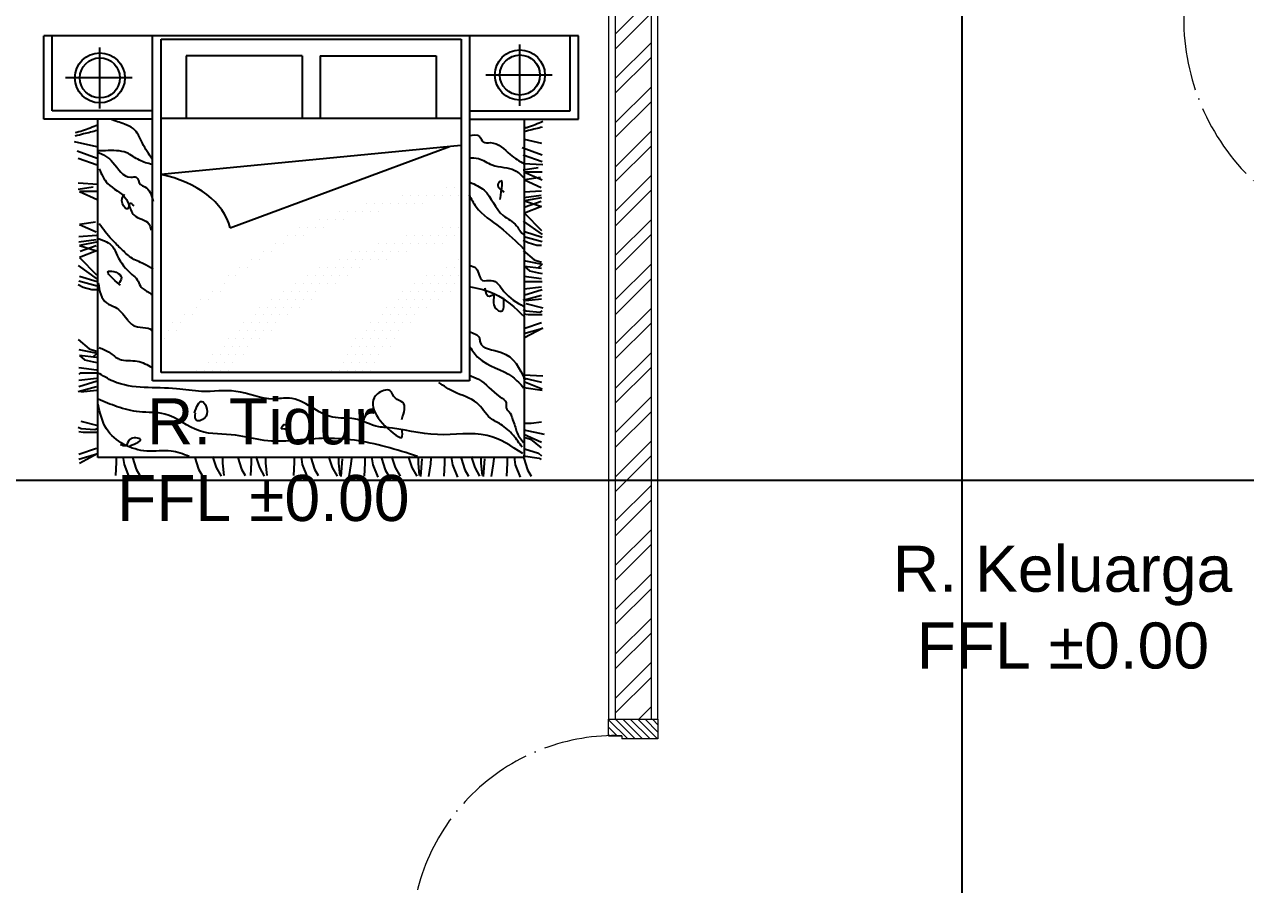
# Model space of a CAD drawing. Header units: millimetres. Extents: x 4107 to 6477, y 1389 to 3457.
# Drawn here: x 5506 to 5877.5, y 3058.5 to 3320.1 of the extents above; entities that cross this region are included whole.
import ezdxf

# ---------------------------------------------------------------- set-up
doc = ezdxf.new("R2010")
doc.units = ezdxf.units.MM
doc.linetypes.add('ACAD_ISO04W100', pattern=[30, 24, -3, 0, -3])
for name, color, linetype in [('2D', 7, 'Continuous'), ('grid', 7, 'Continuous'), ('纹路', 4, 'Continuous')]:
    doc.layers.add(name, color=color, linetype=linetype)
for name, color, linetype, lineweight in [('arsir', 10, 'Continuous', 15), ('dinding', 170, 'Continuous', 15), ('kusen', 70, 'Continuous', 15)]:
    doc.layers.add(name, color=color, linetype=linetype, lineweight=lineweight)
doc.styles.get("Standard").update_dxf_attribs({"font": 'arial.ttf'})

msp = doc.modelspace()

# ---------------------------------------------------------------- hatches: boundary and pattern name
at = {"layer": 'arsir'}
h = msp.add_hatch(dxfattribs=at)
h.set_pattern_fill('ANSI32', color=256)
h.set_pattern_definition([(45, (4989.059, 1233.052), (-6.735192, 6.735192), []), (45, (4993.549, 1233.052), (-6.735192, 6.735192), [])])
h.paths.add_polyline_path([(5496.71, 3323.76), (5485.71, 3323.76), (5485.71, 3038.76), (5496.71, 3038.76)])
h.paths.add_polyline_path([(5533.51, 3336.63), (5498.71, 3336.76), (5498.71, 3325.76), (5533.51, 3325.63)])
h.paths.add_polyline_path([(5683.71, 3336.76), (5647.51, 3336.63), (5647.51, 3325.63), (5683.71, 3325.76)])
h.paths.add_polyline_path([(5696.71, 3323.76), (5685.71, 3323.76), (5685.71, 3108.76), (5691.21, 3108.76), (5696.71, 3108.81)])
h.paths.add_polyline_path([(5853.71, 3336.91), (5698.71, 3336.76), (5698.71, 3325.76), (5853.71, 3325.91)])
h.paths.add_polyline_path([(5946.71, 3323.91), (5935.71, 3323.91), (5935.71, 3258.91), (5946.71, 3258.91)])
h.paths.add_polyline_path([(6083.71, 3186.91), (5948.71, 3186.91), (5948.71, 3175.91), (6083.71, 3175.91)])
h.paths.add_polyline_path([(6096.71, 3323.91), (6085.71, 3323.91), (6085.71, 3188.91), (6096.71, 3188.91)])
h.paths.add_polyline_path([(6083.71, 3336.91), (5948.71, 3336.91), (5948.71, 3325.91), (6083.71, 3325.91)])
h.paths.add_polyline_path([(6097.23, 3173.91), (6086.23, 3173.91), (6086.23, 3038.91), (6097.23, 3038.91)])
h.paths.add_polyline_path([(6083.56, 3036.76), (5878.71, 3036.76), (5878.71, 3025.76), (6083.56, 3025.76)])
h.paths.add_polyline_path([(6096.71, 3023.76), (6085.71, 3023.76), (6085.71, 2985.57), (6096.71, 2985.57)])
h.paths.add_polyline_path([(5796.71, 3023.76), (5785.71, 3023.76), (5785.57, 2738.77), (5796.57, 2738.77)])
h.paths.add_polyline_path([(5683.71, 3036.76), (5498.71, 3036.61), (5498.71, 3025.61), (5683.71, 3025.76)])
h.paths.add_polyline_path([(5696.71, 2953.8), (5685.71, 2953.8), (5685.71, 2868.8), (5696.71, 2868.8)])
h.paths.add_polyline_path([(6096.71, 2871.57), (6085.71, 2871.57), (6085.71, 2738.76), (6096.71, 2738.76)])
h.paths.add_polyline_path([(6083.71, 2736.76), (5972.11, 2736.76), (5972.11, 2725.76), (6083.71, 2725.76)])
h.paths.add_polyline_path([(5912.11, 2736.76), (5876.29, 2736.76), (5876.29, 2725.76), (5912.11, 2725.76)])
h.paths.add_polyline_path([(5816.29, 2736.76), (5798.71, 2736.76), (5798.71, 2725.76), (5816.29, 2725.76)])
h.paths.add_polyline_path([(5796.71, 2723.76), (5785.71, 2723.76), (5785.71, 2688.76), (5796.71, 2688.76)])
h.paths.add_polyline_path([(5622.78, 2686.76), (5598.71, 2686.76), (5598.71, 2675.76), (5622.78, 2675.76)])
h.paths.add_polyline_path([(5703.71, 2686.76), (5682.78, 2686.76), (5682.78, 2675.76), (5703.71, 2675.76)])
h.paths.add_polyline_path([(5583.71, 2736.76), (5498.71, 2736.76), (5498.71, 2725.76), (5583.71, 2725.76)])
h.paths.add_polyline_path([(5496.71, 2793.65), (5485.71, 2793.65), (5485.71, 2738.76), (5496.71, 2738.76)])
h.paths.add_polyline_path([(5596.71, 2723.76), (5585.71, 2723.76), (5585.71, 2688.76), (5596.71, 2688.76)])
h.paths.add_polyline_path([(5683.71, 2866.8), (5498.71, 2866.65), (5498.71, 2855.65), (5683.71, 2855.8)])
h.paths.add_polyline_path([(5496.71, 2890.85), (5485.71, 2890.85), (5485.71, 2869.65), (5496.71, 2869.65)])
h.paths.add_polyline_path([(5496.71, 3023.76), (5485.71, 3023.76), (5485.71, 3004.85), (5496.71, 3004.85)])
h = msp.add_hatch(dxfattribs=at)
h.set_pattern_fill('ANSI31', color=256, scale=0.5, angle=90)
h.set_pattern_definition([(135, (7219.2575, 1885.135), (-1.122532, -1.122532), [])])
h.paths.add_polyline_path([(5683.71, 3108.76), (5683.71, 3103.76), (5687.71, 3103.76), (5687.71, 3102.76), (5698.71, 3102.76), (5698.71, 3108.76)])

# ---------------------------------------------------------------- linework, layer by layer
at = {"color": 5}
for p, q in [((5674.5, 3316.67), (5511.83, 3316.67)), ((5511.83, 3291.31), (5511.83, 3316.67)), ((5544.98, 3211.68), (5544.98, 3316.67)), ((5641.34, 3316.67), (5641.34, 3211.68)), ((5674.5, 3291.31), (5674.5, 3316.67)), ((5544.8, 3291.31), (5511.83, 3291.31)), ((5641.53, 3291.31), (5674.5, 3291.31)), ((5641.34, 3211.68), (5544.98, 3211.68))]:
    msp.add_line(p, q, dxfattribs=at)
at = {"color": 6}
for p, q in [((5547.58, 3214.22), (5547.58, 3315.65)), ((5547.58, 3315.65), (5638.81, 3315.65)), ((5638.81, 3315.65), (5638.81, 3214.22)), ((5555.18, 3310.58), (5555.18, 3291.65)), ((5590.44, 3310.58), (5555.18, 3310.58)), ((5590.44, 3310.58), (5590.44, 3291.47)), ((5595.94, 3310.58), (5595.94, 3291.47)), ((5595.94, 3310.58), (5631.21, 3310.58)), ((5631.21, 3310.58), (5631.21, 3291.65)), ((5547.6, 3291.65), (5638.82, 3291.65)), ((5638.78, 3283.28), (5547.53, 3274.5)), ((5568.55, 3258.31), (5635.31, 3282.98)), ((5638.81, 3214.22), (5547.58, 3214.22))]:
    msp.add_line(p, q, dxfattribs=at)
msp.add_ellipse((5538.25, 3254.96), major_axis=(30.72, 0), ratio=0.667085, start_param=0.16392, end_param=1.263761, dxfattribs=at)
at = {"layer": '2D', "color": 8}
for p, q in [((5514.37, 3293.85), (5514.37, 3316.67)), ((5671.96, 3293.85), (5671.96, 3316.67)), ((5544.8, 3293.85), (5514.37, 3293.85)), ((5544.8, 3293.85), (5544.8, 3293.85)), ((5641.53, 3293.85), (5671.96, 3293.85)), ((5641.53, 3293.85), (5641.53, 3293.85)), ((5528.31, 3188.35), (5528.31, 3291.31)), ((5658.01, 3291.31), (5658.01, 3188.35)), ((5521.07, 3284.57), (5527.95, 3283.01)), ((5658.01, 3285.24), (5663.33, 3284.03)), ((5522.04, 3281.67), (5528.13, 3279.46)), ((5657.43, 3282.7), (5663.52, 3280.48)), ((5522.36, 3279.42), (5528.13, 3277.4)), ((5657.75, 3280.44), (5663.52, 3278.43)), ((5657.75, 3277.87), (5663.71, 3277.49)), ((5657.75, 3275.94), (5662.25, 3276.58)), ((5658.1, 3275.25), (5663.52, 3272.82)), ((5663.52, 3275.25), (5658.1, 3275.25)), ((5662.96, 3273.57), (5658.1, 3272.82)), ((5522.36, 3271.98), (5528.32, 3271.6)), ((5522.36, 3270.05), (5526.87, 3270.69)), ((5634.34, 3270.41), (5634.34, 3270.41)), ((5636.76, 3270.41), (5636.76, 3270.41)), ((5663.33, 3269.46), (5657.92, 3269.09)), ((5658.1, 3272.82), (5663.15, 3270.58)), ((5522.71, 3269.36), (5528.13, 3266.93)), ((5528.13, 3269.36), (5522.71, 3269.36)), ((5621.06, 3268), (5621.06, 3268)), ((5623.47, 3268), (5623.47, 3268)), ((5625.89, 3268), (5625.89, 3268)), ((5628.3, 3268), (5628.3, 3268)), ((5630.72, 3268), (5630.72, 3268)), ((5633.13, 3268), (5633.13, 3268)), ((5635.55, 3268), (5635.55, 3268)), ((5637.96, 3268), (5637.96, 3268)), ((5663.15, 3268.15), (5657.92, 3267.4)), ((5663.33, 3267.4), (5658.1, 3266.47)), ((5658.1, 3266.47), (5663.33, 3264.79)), ((5663.15, 3266.28), (5658.29, 3264.6)), ((5601.73, 3263.17), (5601.73, 3263.17)), ((5604.15, 3263.17), (5604.15, 3263.17)), ((5606.56, 3263.17), (5606.56, 3263.17)), ((5608.98, 3263.17), (5608.98, 3263.17)), ((5610.19, 3265.58), (5610.19, 3265.58)), ((5611.4, 3263.17), (5611.4, 3263.17)), ((5612.6, 3265.58), (5612.6, 3265.58)), ((5613.81, 3263.17), (5613.81, 3263.17)), ((5615.02, 3265.58), (5615.02, 3265.58)), ((5617.43, 3265.58), (5617.43, 3265.58)), ((5619.85, 3265.58), (5619.85, 3265.58)), ((5622.26, 3265.58), (5622.26, 3265.58)), ((5624.68, 3265.58), (5624.68, 3265.58)), ((5627.1, 3265.58), (5627.1, 3265.58)), ((5663.33, 3264.79), (5658.1, 3262.73)), ((5658.1, 3262.73), (5663.33, 3257.5)), ((5527.57, 3260.03), (5522.71, 3259.29)), ((5522.71, 3259.29), (5527.76, 3257.04)), ((5589.66, 3258.34), (5589.66, 3258.34)), ((5592.07, 3258.34), (5592.07, 3258.34)), ((5594.49, 3258.34), (5594.49, 3258.34)), ((5595.7, 3260.75), (5595.7, 3260.75)), ((5596.9, 3258.34), (5596.9, 3258.34)), ((5598.11, 3260.75), (5598.11, 3260.75)), ((5600.53, 3260.75), (5600.53, 3260.75)), ((5602.94, 3260.75), (5602.94, 3260.75)), ((5633.13, 3258.34), (5633.13, 3258.34)), ((5635.55, 3258.34), (5635.55, 3258.34)), ((5637.96, 3258.34), (5637.96, 3258.34)), ((5657.73, 3260.3), (5663.52, 3256.19)), ((5527.95, 3255.92), (5522.53, 3255.55)), ((5527.76, 3254.62), (5522.53, 3253.87)), ((5586.03, 3255.92), (5586.03, 3255.92)), ((5588.45, 3255.92), (5588.45, 3255.92)), ((5590.86, 3255.92), (5590.86, 3255.92)), ((5622.26, 3255.92), (5622.26, 3255.92)), ((5624.68, 3255.92), (5624.68, 3255.92)), ((5627.1, 3255.92), (5627.1, 3255.92)), ((5629.51, 3255.92), (5629.51, 3255.92)), ((5631.93, 3255.92), (5631.93, 3255.92)), ((5634.34, 3255.92), (5634.34, 3255.92)), ((5636.76, 3255.92), (5636.76, 3255.92)), ((5657.92, 3255.63), (5663.52, 3254.14)), ((5658.1, 3257.13), (5663.52, 3255.45)), ((5527.95, 3253.87), (5522.71, 3252.93)), ((5522.71, 3252.93), (5527.95, 3251.25)), ((5527.95, 3251.25), (5522.71, 3249.2)), ((5527.76, 3252.75), (5522.9, 3251.07)), ((5578.79, 3251.09), (5578.79, 3251.09)), ((5581.2, 3251.09), (5581.2, 3251.09)), ((5582.41, 3253.51), (5582.41, 3253.51)), ((5584.83, 3253.51), (5584.83, 3253.51)), ((5605.36, 3251.09), (5605.36, 3251.09)), ((5607.77, 3251.09), (5607.77, 3251.09)), ((5610.19, 3251.09), (5610.19, 3251.09)), ((5612.6, 3251.09), (5612.6, 3251.09)), ((5613.81, 3253.51), (5613.81, 3253.51)), ((5615.02, 3251.09), (5615.02, 3251.09)), ((5616.23, 3253.51), (5616.23, 3253.51)), ((5617.43, 3251.09), (5617.43, 3251.09)), ((5618.64, 3253.51), (5618.64, 3253.51)), ((5619.85, 3251.09), (5619.85, 3251.09)), ((5621.06, 3253.51), (5621.06, 3253.51)), ((5622.26, 3251.09), (5622.26, 3251.09)), ((5623.47, 3253.51), (5623.47, 3253.51)), ((5625.89, 3253.51), (5625.89, 3253.51)), ((5628.3, 3253.51), (5628.3, 3253.51)), ((5630.72, 3253.51), (5630.72, 3253.51)), ((5633.13, 3253.51), (5633.13, 3253.51)), ((5657.73, 3254.51), (5659.22, 3253.76)), ((5657.73, 3251.34), (5661.09, 3248.53)), ((5659.22, 3253.76), (5661.84, 3253.02)), ((5661.84, 3253.02), (5663.33, 3253.02)), ((5522.71, 3249.2), (5527.95, 3243.97)), ((5575.16, 3248.68), (5575.16, 3248.68)), ((5577.58, 3248.68), (5577.58, 3248.68)), ((5601.73, 3248.68), (5601.73, 3248.68)), ((5604.15, 3248.68), (5604.15, 3248.68)), ((5606.56, 3248.68), (5606.56, 3248.68)), ((5608.98, 3248.68), (5608.98, 3248.68)), ((5611.4, 3248.68), (5611.4, 3248.68)), ((5613.81, 3248.68), (5613.81, 3248.68)), ((5616.23, 3248.68), (5616.23, 3248.68)), ((5637.96, 3248.68), (5637.96, 3248.68)), ((5657.92, 3248.35), (5661.47, 3247.6)), ((5661.09, 3248.53), (5663.33, 3247.79)), ((5661.47, 3247.6), (5663.52, 3247.23)), ((5663.52, 3247.23), (5662.03, 3245.92)), ((5522.34, 3246.77), (5528.13, 3242.66)), ((5522.71, 3243.59), (5528.13, 3241.91)), ((5567.92, 3243.85), (5567.92, 3243.85)), ((5570.33, 3243.85), (5570.33, 3243.85)), ((5571.54, 3246.26), (5571.54, 3246.26)), ((5573.96, 3246.26), (5573.96, 3246.26)), ((5592.07, 3243.85), (5592.07, 3243.85)), ((5594.49, 3243.85), (5594.49, 3243.85)), ((5595.7, 3246.26), (5595.7, 3246.26)), ((5596.9, 3243.85), (5596.9, 3243.85)), ((5598.11, 3246.26), (5598.11, 3246.26)), ((5599.32, 3243.85), (5599.32, 3243.85)), ((5600.53, 3246.26), (5600.53, 3246.26)), ((5601.73, 3243.85), (5601.73, 3243.85)), ((5602.94, 3246.26), (5602.94, 3246.26)), ((5604.15, 3243.85), (5604.15, 3243.85)), ((5605.36, 3246.26), (5605.36, 3246.26)), ((5607.77, 3246.26), (5607.77, 3246.26)), ((5628.3, 3243.85), (5628.3, 3243.85)), ((5630.72, 3243.85), (5630.72, 3243.85)), ((5633.13, 3243.85), (5633.13, 3243.85)), ((5634.34, 3246.26), (5634.34, 3246.26)), ((5635.55, 3243.85), (5635.55, 3243.85)), ((5636.76, 3246.26), (5636.76, 3246.26)), ((5637.96, 3243.85), (5637.96, 3243.85)), ((5663.33, 3242.74), (5657.92, 3243.49)), ((5658.1, 3246.48), (5659.6, 3245.17)), ((5663.33, 3245.92), (5658.1, 3246.48)), ((5659.6, 3245.17), (5662.4, 3244.61)), ((5662.4, 3244.61), (5663.52, 3244.42)), ((5522.34, 3240.98), (5523.84, 3240.23)), ((5522.53, 3242.1), (5528.13, 3240.6)), ((5523.84, 3240.23), (5526.45, 3239.48)), ((5566.71, 3241.43), (5566.71, 3241.43)), ((5588.45, 3241.43), (5588.45, 3241.43)), ((5590.86, 3241.43), (5590.86, 3241.43)), ((5593.28, 3241.43), (5593.28, 3241.43)), ((5595.7, 3241.43), (5595.7, 3241.43)), ((5598.11, 3241.43), (5598.11, 3241.43)), ((5600.53, 3241.43), (5600.53, 3241.43)), ((5624.68, 3241.43), (5624.68, 3241.43)), ((5627.1, 3241.43), (5627.1, 3241.43)), ((5629.51, 3241.43), (5629.51, 3241.43)), ((5631.93, 3241.43), (5631.93, 3241.43)), ((5634.34, 3241.43), (5634.34, 3241.43)), ((5636.76, 3241.43), (5636.76, 3241.43)), ((5658.29, 3241.81), (5657.92, 3241.43)), ((5657.92, 3239.75), (5663.33, 3240.31)), ((5663.52, 3241.81), (5658.29, 3241.81)), ((5526.45, 3239.48), (5527.95, 3239.48)), ((5559.46, 3236.6), (5559.46, 3236.6)), ((5561.88, 3236.6), (5561.88, 3236.6)), ((5563.09, 3239.01), (5563.09, 3239.01)), ((5565.5, 3239.01), (5565.5, 3239.01)), ((5581.2, 3236.6), (5581.2, 3236.6)), ((5583.62, 3236.6), (5583.62, 3236.6)), ((5584.83, 3239.01), (5584.83, 3239.01)), ((5586.03, 3236.6), (5586.03, 3236.6)), ((5587.24, 3239.01), (5587.24, 3239.01)), ((5588.45, 3236.6), (5588.45, 3236.6)), ((5589.66, 3239.01), (5589.66, 3239.01)), ((5590.86, 3236.6), (5590.86, 3236.6)), ((5592.07, 3239.01), (5592.07, 3239.01)), ((5593.28, 3236.6), (5593.28, 3236.6)), ((5594.49, 3239.01), (5594.49, 3239.01)), ((5619.85, 3236.6), (5619.85, 3236.6)), ((5621.06, 3239.01), (5621.06, 3239.01)), ((5622.26, 3236.6), (5622.26, 3236.6)), ((5623.47, 3239.01), (5623.47, 3239.01)), ((5624.68, 3236.6), (5624.68, 3236.6)), ((5625.89, 3239.01), (5625.89, 3239.01)), ((5627.1, 3236.6), (5627.1, 3236.6)), ((5628.3, 3239.01), (5628.3, 3239.01)), ((5629.51, 3236.6), (5629.51, 3236.6)), ((5630.72, 3239.01), (5630.72, 3239.01)), ((5631.93, 3236.6), (5631.93, 3236.6)), ((5633.13, 3239.01), (5633.13, 3239.01)), ((5635.55, 3239.01), (5635.55, 3239.01)), ((5663.33, 3237.7), (5657.73, 3236.2)), ((5663.52, 3239.38), (5657.92, 3237.7)), ((5663.33, 3236.58), (5658.48, 3236.01)), ((5558.26, 3234.18), (5558.26, 3234.18)), ((5577.58, 3234.18), (5577.58, 3234.18)), ((5580, 3234.18), (5580, 3234.18)), ((5582.41, 3234.18), (5582.41, 3234.18)), ((5584.83, 3234.18), (5584.83, 3234.18)), ((5587.24, 3234.18), (5587.24, 3234.18)), ((5589.66, 3234.18), (5589.66, 3234.18)), ((5616.23, 3234.18), (5616.23, 3234.18)), ((5618.64, 3234.18), (5618.64, 3234.18)), ((5621.06, 3234.18), (5621.06, 3234.18)), ((5623.47, 3234.18), (5623.47, 3234.18)), ((5625.89, 3234.18), (5625.89, 3234.18)), ((5628.3, 3234.18), (5628.3, 3234.18)), ((5657.73, 3233.4), (5658.66, 3233.03)), ((5658.48, 3235.27), (5663.71, 3233.96)), ((5658.66, 3233.03), (5662.77, 3232.65)), ((5662.77, 3232.65), (5663.52, 3233.03)), ((5551.01, 3229.35), (5551.01, 3229.35)), ((5553.43, 3229.35), (5553.43, 3229.35)), ((5554.63, 3231.77), (5554.63, 3231.77)), ((5557.05, 3231.77), (5557.05, 3231.77)), ((5572.75, 3229.35), (5572.75, 3229.35)), ((5575.16, 3229.35), (5575.16, 3229.35)), ((5576.37, 3231.77), (5576.37, 3231.77)), ((5577.58, 3229.35), (5577.58, 3229.35)), ((5578.79, 3231.77), (5578.79, 3231.77)), ((5580, 3229.35), (5580, 3229.35)), ((5581.2, 3231.77), (5581.2, 3231.77)), ((5582.41, 3229.35), (5582.41, 3229.35)), ((5583.62, 3231.77), (5583.62, 3231.77)), ((5586.03, 3231.77), (5586.03, 3231.77)), ((5611.4, 3229.35), (5611.4, 3229.35)), ((5613.81, 3229.35), (5613.81, 3229.35)), ((5615.02, 3231.77), (5615.02, 3231.77)), ((5616.23, 3229.35), (5616.23, 3229.35)), ((5617.43, 3231.77), (5617.43, 3231.77)), ((5618.64, 3229.35), (5618.64, 3229.35)), ((5619.85, 3231.77), (5619.85, 3231.77)), ((5621.06, 3229.35), (5621.06, 3229.35)), ((5622.26, 3231.77), (5622.26, 3231.77)), ((5623.47, 3229.35), (5623.47, 3229.35)), ((5624.68, 3231.77), (5624.68, 3231.77)), ((5657.92, 3232.09), (5659.22, 3231.9)), ((5657.92, 3227.61), (5663.33, 3229.48)), ((5659.22, 3231.9), (5663.52, 3231.9)), ((5549.8, 3226.94), (5549.8, 3226.94)), ((5552.22, 3226.94), (5552.22, 3226.94)), ((5571.54, 3226.94), (5571.54, 3226.94)), ((5573.96, 3226.94), (5573.96, 3226.94)), ((5576.37, 3226.94), (5576.37, 3226.94)), ((5578.79, 3226.94), (5578.79, 3226.94)), ((5581.2, 3226.94), (5581.2, 3226.94)), ((5610.19, 3226.94), (5610.19, 3226.94)), ((5612.6, 3226.94), (5612.6, 3226.94)), ((5615.02, 3226.94), (5615.02, 3226.94)), ((5617.43, 3226.94), (5617.43, 3226.94)), ((5619.85, 3226.94), (5619.85, 3226.94)), ((5657.92, 3226.11), (5663.71, 3227.79)), ((5663.71, 3227.79), (5658.1, 3224.8)), ((5522.34, 3224.25), (5525.7, 3221.44)), ((5522.53, 3221.26), (5526.08, 3220.51)), ((5525.7, 3221.44), (5527.95, 3220.7)), ((5548.6, 3224.52), (5548.6, 3224.52)), ((5566.71, 3222.11), (5566.71, 3222.11)), ((5567.92, 3224.52), (5567.92, 3224.52)), ((5569.13, 3222.11), (5569.13, 3222.11)), ((5570.33, 3224.52), (5570.33, 3224.52)), ((5571.54, 3222.11), (5571.54, 3222.11)), ((5572.75, 3224.52), (5572.75, 3224.52)), ((5573.96, 3222.11), (5573.96, 3222.11)), ((5575.16, 3224.52), (5575.16, 3224.52)), ((5577.58, 3224.52), (5577.58, 3224.52)), ((5605.36, 3222.11), (5605.36, 3222.11)), ((5606.56, 3224.52), (5606.56, 3224.52)), ((5607.77, 3222.11), (5607.77, 3222.11)), ((5608.98, 3224.52), (5608.98, 3224.52)), ((5610.19, 3222.11), (5610.19, 3222.11)), ((5611.4, 3224.52), (5611.4, 3224.52)), ((5612.6, 3222.11), (5612.6, 3222.11)), ((5613.81, 3224.52), (5613.81, 3224.52)), ((5615.02, 3222.11), (5615.02, 3222.11)), ((5616.23, 3224.52), (5616.23, 3224.52)), ((5617.43, 3222.11), (5617.43, 3222.11)), ((5618.64, 3224.52), (5618.64, 3224.52)), ((5522.71, 3219.39), (5524.21, 3218.08)), ((5527.95, 3218.83), (5522.71, 3219.39)), ((5524.21, 3218.08), (5527.01, 3217.52)), ((5526.08, 3220.51), (5528.13, 3220.13)), ((5528.13, 3220.13), (5526.64, 3218.83)), ((5527.01, 3217.52), (5528.13, 3217.33)), ((5563.09, 3219.69), (5563.09, 3219.69)), ((5565.5, 3219.69), (5565.5, 3219.69)), ((5567.92, 3219.69), (5567.92, 3219.69)), ((5570.33, 3219.69), (5570.33, 3219.69)), ((5572.75, 3219.69), (5572.75, 3219.69)), ((5604.15, 3219.69), (5604.15, 3219.69)), ((5606.56, 3219.69), (5606.56, 3219.69)), ((5608.98, 3219.69), (5608.98, 3219.69)), ((5611.4, 3219.69), (5611.4, 3219.69)), ((5613.81, 3219.69), (5613.81, 3219.69)), ((5527.95, 3214.96), (5522.53, 3215.7)), ((5522.9, 3214.02), (5522.53, 3213.65)), ((5528.13, 3214.02), (5522.9, 3214.02)), ((5558.26, 3214.86), (5558.26, 3214.86)), ((5560.67, 3214.86), (5560.67, 3214.86)), ((5561.88, 3217.28), (5561.88, 3217.28)), ((5563.09, 3214.86), (5563.09, 3214.86)), ((5564.3, 3217.28), (5564.3, 3217.28)), ((5565.5, 3214.86), (5565.5, 3214.86)), ((5566.71, 3217.28), (5566.71, 3217.28)), ((5567.92, 3214.86), (5567.92, 3214.86)), ((5569.13, 3217.28), (5569.13, 3217.28)), ((5599.32, 3214.86), (5599.32, 3214.86)), ((5601.73, 3214.86), (5601.73, 3214.86)), ((5602.94, 3217.28), (5602.94, 3217.28)), ((5604.15, 3214.86), (5604.15, 3214.86)), ((5605.36, 3217.28), (5605.36, 3217.28)), ((5606.56, 3214.86), (5606.56, 3214.86)), ((5607.77, 3217.28), (5607.77, 3217.28)), ((5608.98, 3214.86), (5608.98, 3214.86)), ((5610.19, 3217.28), (5610.19, 3217.28)), ((5611.4, 3214.86), (5611.4, 3214.86)), ((5612.6, 3217.28), (5612.6, 3217.28)), ((5522.53, 3211.97), (5527.95, 3212.53)), ((5528.13, 3211.59), (5522.53, 3209.91)), ((5657.73, 3212.66), (5663.33, 3211.35)), ((5657.92, 3213.59), (5663.71, 3213.22)), ((5657.92, 3211.54), (5663.52, 3209.3)), ((5527.95, 3209.91), (5522.34, 3208.42)), ((5527.95, 3208.79), (5523.09, 3208.23)), ((5657.92, 3209.67), (5663.52, 3208.92)), ((5523.09, 3199.49), (5528.32, 3198.18)), ((5658.1, 3198.83), (5660.16, 3198.83)), ((5660.16, 3198.83), (5663.33, 3199.21)), ((5522.34, 3197.62), (5523.27, 3197.25)), ((5522.53, 3196.31), (5523.84, 3196.12)), ((5523.27, 3197.25), (5527.39, 3196.87)), ((5523.84, 3196.12), (5528.13, 3196.12)), ((5527.39, 3196.87), (5528.13, 3197.25)), ((5657.92, 3196.78), (5664.08, 3195.47)), ((5657.92, 3195.47), (5663.33, 3193.04)), ((5657.92, 3194.54), (5659.97, 3193.97)), ((5659.97, 3193.97), (5663.15, 3191.36)), ((5522.53, 3189.39), (5527.95, 3191.26)), ((5522.53, 3187.9), (5528.32, 3189.58)), ((5528.32, 3189.58), (5522.71, 3186.59)), ((5658.01, 3188.35), (5528.31, 3188.35)), ((5533.84, 3188.72), (5533.84, 3186.85)), ((5535.89, 3188.72), (5536.27, 3186.29)), ((5538.88, 3188.35), (5540, 3184.8)), ((5557.82, 3188.35), (5558.94, 3184.8)), ((5563.24, 3188.74), (5564.36, 3185.38)), ((5566.23, 3188.56), (5566.23, 3186.69)), ((5570.9, 3188.35), (5572.02, 3184.8)), ((5574.98, 3188.72), (5574.98, 3186.85)), ((5576.33, 3188.74), (5577.45, 3185.38)), ((5579.31, 3188.56), (5579.31, 3186.69)), ((5588.06, 3188.72), (5588.06, 3186.85)), ((5590.12, 3188.72), (5590.49, 3186.29)), ((5593.11, 3188.35), (5594.23, 3184.8)), ((5598.53, 3188.74), (5599.65, 3185.38)), ((5601.52, 3188.56), (5601.52, 3186.69)), ((5602.64, 3188), (5602.27, 3182.58)), ((5605.44, 3188.18), (5605.26, 3186.5)), ((5609.55, 3188.56), (5609.55, 3186.69)), ((5611.61, 3188.56), (5611.98, 3186.13)), ((5614.6, 3188.18), (5615.72, 3184.63)), ((5617.63, 3188.74), (5618.75, 3185.38)), ((5622.75, 3188.74), (5623.87, 3185.38)), ((5625.73, 3188.56), (5625.73, 3186.69)), ((5626.86, 3188), (5626.48, 3182.58)), ((5629.66, 3188.18), (5629.47, 3186.5)), ((5633.77, 3188.56), (5633.77, 3186.69)), ((5635.82, 3188.56), (5636.2, 3186.13)), ((5638.81, 3188.18), (5639.93, 3184.63)), ((5641.85, 3188.74), (5642.97, 3185.38)), ((5644.84, 3188.56), (5644.84, 3186.69)), ((5645.96, 3188), (5645.58, 3182.58)), ((5648.76, 3188.18), (5648.57, 3186.5)), ((5652.87, 3188.56), (5652.87, 3186.69)), ((5654.93, 3188.56), (5655.3, 3186.13)), ((5657.73, 3188.93), (5662.59, 3188.18)), ((5657.92, 3188.18), (5659.04, 3184.63)), ((5658.1, 3190.99), (5662.4, 3189.68)), ((5662.4, 3189.68), (5663.33, 3188.93)), ((5662.59, 3188.18), (5663.15, 3187.81)), ((5533.84, 3186.85), (5533.65, 3182.93)), ((5536.27, 3186.29), (5537.76, 3182.56)), ((5540, 3184.8), (5541.12, 3182.93)), ((5558.94, 3184.8), (5560.06, 3182.93)), ((5564.36, 3185.38), (5565.86, 3182.76)), ((5566.23, 3186.69), (5566.61, 3182.95)), ((5572.02, 3184.8), (5573.14, 3182.93)), ((5574.98, 3186.85), (5574.79, 3182.93)), ((5577.45, 3185.38), (5578.94, 3182.76)), ((5579.31, 3186.69), (5579.69, 3182.95)), ((5588.06, 3186.85), (5587.87, 3182.93)), ((5590.49, 3186.29), (5591.98, 3182.56)), ((5594.23, 3184.8), (5595.35, 3182.93)), ((5599.65, 3185.38), (5601.15, 3182.76)), ((5601.52, 3186.69), (5601.89, 3182.95)), ((5605.26, 3186.5), (5604.7, 3182.58)), ((5609.55, 3186.69), (5609.37, 3182.76)), ((5611.98, 3186.13), (5613.48, 3182.39)), ((5615.72, 3184.63), (5616.84, 3182.76)), ((5618.75, 3185.38), (5620.25, 3182.76)), ((5623.87, 3185.38), (5625.36, 3182.76)), ((5625.73, 3186.69), (5626.11, 3182.95)), ((5629.47, 3186.5), (5628.91, 3182.58)), ((5633.77, 3186.69), (5633.58, 3182.76)), ((5636.2, 3186.13), (5637.69, 3182.39)), ((5639.93, 3184.63), (5641.06, 3182.76)), ((5642.97, 3185.38), (5644.46, 3182.76)), ((5644.84, 3186.69), (5645.21, 3182.95)), ((5648.57, 3186.5), (5648.01, 3182.58)), ((5652.87, 3186.69), (5652.68, 3182.76)), ((5655.3, 3186.13), (5656.79, 3182.39)), ((5659.04, 3184.63), (5660.16, 3182.76))]:
    msp.add_line(p, q, dxfattribs=at)
for points in [[(5528.32, 3289.55), (5523.65, 3287.79), (5521.4, 3287.14)], [(5528.13, 3287.87), (5523.97, 3286.82), (5521.4, 3286.18)], [(5641.25, 3286.34), (5644.38, 3286.1), (5645.58, 3284.42), (5647.75, 3284.18), (5653.77, 3280.56), (5658.1, 3277.68)], [(5544.81, 3277.55), (5540.95, 3278.84), (5537.09, 3281.09), (5530.65, 3281.73), (5528.08, 3281.73)], [(5528.08, 3281.41), (5530.65, 3280.12), (5532.9, 3278.19), (5538.37, 3273.69), (5539.98, 3273.69), (5541.27, 3271.43), (5542.56, 3270.79), (5545.13, 3266.29)], [(5641.25, 3279.6), (5644.14, 3279.36), (5648.23, 3277.43), (5655.21, 3275.75), (5657.86, 3273.58)], [(5528.72, 3276.26), (5531.3, 3271.76), (5536.77, 3267.25), (5538.37, 3263.71), (5539.34, 3262.1), (5543.84, 3259.53), (5544.49, 3257.6)], [(5650.67, 3266.93), (5650.67, 3272.4), (5650.03, 3271.43), (5651.96, 3269.18)], [(5641.49, 3272.14), (5645.82, 3269.73), (5651.6, 3262.03), (5655.69, 3258.9), (5656.65, 3257.45), (5658.1, 3256.01)], [(5539.34, 3265), (5538.05, 3265.64), (5537.41, 3264.03), (5535.8, 3265.64), (5536.44, 3268.54)], [(5641.25, 3268.29), (5643.41, 3264.68), (5650.64, 3258.42), (5657.86, 3251.92)], [(5545.13, 3245.69), (5542.24, 3247.3), (5538.37, 3249.23), (5535.48, 3251.81), (5532.58, 3254.7), (5528.72, 3259.53)], [(5528.4, 3255.02), (5532.9, 3252.45), (5534.19, 3249.88), (5538.7, 3244.08), (5540.31, 3242.48), (5541.27, 3240.55), (5543.84, 3238.61), (5544.81, 3237.97)], [(5535.16, 3240.87), (5531.62, 3245.05), (5533.87, 3244.73), (5535.48, 3243.12), (5534.51, 3241.19)], [(5641.25, 3246.86), (5643.41, 3245.9), (5645.34, 3242.29), (5647.99, 3242.29), (5651.84, 3238.92), (5657.86, 3234.34)], [(5528.4, 3241.51), (5530.97, 3235.4), (5533.55, 3234.11), (5537.09, 3230.57), (5539.66, 3228.32), (5544.81, 3226.71), (5544.81, 3226.07)], [(5641.73, 3240.36), (5648.95, 3238.2), (5658.1, 3231.22)], [(5651.64, 3237.01), (5650.99, 3232.82), (5648.74, 3235.4), (5648.74, 3237.97), (5647.45, 3237.33), (5646.17, 3239.9)], [(5641.25, 3226.64), (5644.38, 3224.72), (5644.62, 3223.51), (5651.12, 3220.38), (5658.34, 3211.96)], [(5528.72, 3221.88), (5531.94, 3220.27), (5534.84, 3218.34), (5540.31, 3217.7), (5544.81, 3215.77)], [(5641.49, 3222.07), (5644.14, 3218.7), (5654.49, 3212.92), (5657.86, 3209.55)], [(5657.62, 3189.57), (5646.78, 3195.11), (5631.62, 3195.35), (5615.97, 3197.51), (5613.8, 3197.75), (5606.34, 3200.16), (5599.84, 3200.64), (5586.6, 3206.42), (5581.79, 3206.18), (5570.31, 3208.51), (5559.88, 3208.51), (5552.26, 3209.31), (5533, 3211.58), (5528.32, 3214.26)], [(5657.38, 3191.5), (5654.73, 3195.11), (5650.88, 3198.48), (5647.75, 3200.4), (5643.66, 3204.98), (5636.67, 3208.35), (5632.1, 3211.23)], [(5641.25, 3213.4), (5644.14, 3212.2), (5650.64, 3206.9), (5652.56, 3204.98), (5652.56, 3203.53), (5653.77, 3201.85), (5654.49, 3199.92), (5655.21, 3197.99), (5655.69, 3196.31), (5657.86, 3192.94)], [(5620.75, 3200), (5621.07, 3205.15), (5618.82, 3206.44), (5617.21, 3208.69), (5613.35, 3207.73), (5618.17, 3195.82), (5620.75, 3194.53), (5620.75, 3197.11)], [(5625.57, 3188.74), (5615.92, 3191.64), (5596.61, 3194.21), (5578.92, 3193.57), (5570.23, 3195.18), (5559.29, 3196.46), (5548.67, 3201.61), (5540.95, 3202.26), (5534.19, 3203.86), (5528.4, 3206.12)], [(5556.07, 3188.74), (5550.6, 3190.35), (5543.2, 3190.35), (5530.97, 3197.11), (5528.4, 3204.51)], [(5557.68, 3201.93), (5559.93, 3205.47), (5561.22, 3200.97), (5558.32, 3199.68), (5558, 3201.93)], [(5584.07, 3197.11), (5586.64, 3197.43), (5585.03, 3198.39), (5584.07, 3197.11)], [(5538.05, 3191.96), (5541.27, 3193.89), (5538.05, 3193.89), (5536.77, 3191.96), (5535.16, 3192.28)]]:
    msp.add_spline(points, degree=3, dxfattribs=at)
for points, knots in [([(5544.81, 3279.16), (5543.8, 3280.71), (5541.82, 3283.74), (5540.01, 3288.38), (5535.89, 3290.01), (5533.56, 3290.82), (5532.14, 3291.31)], [0, 0, 0, 0, 110.980521, 216.571322, 273.316778, 363.252298, 363.252298, 363.252298, 363.252298]), ([(5663.71, 3290.57), (5662.17, 3289.94), (5660.29, 3289.17), (5658.36, 3288.6), (5658.01, 3288.51)], [0, 0, 0, 0, 98.452083, 119.481049, 119.481049, 119.481049, 119.481049]), ([(5663.52, 3288.89), (5662.13, 3288.54), (5660.3, 3288.08), (5658.46, 3287.62), (5658.01, 3287.51)], [0, 0, 0, 0, 84.638756, 111.94623, 111.94623, 111.94623, 111.94623])]:
    msp.add_open_spline(points, degree=3, knots=knots, dxfattribs=at)
at = {"layer": 'arsir', "linetype": 'ACAD_ISO04W100'}
for centre, radius, start, end in [((5926.71, 3321.91), 68.03, 178.3153, 271.6847), ((5685.71, 3041.76), 62.03, 88.1524, 178.1524)]:
    msp.add_arc(centre, radius, start, end, dxfattribs=at)
at = {"layer": 'dinding'}
for points in [[(5698.71, 3108.83), (5698.71, 3323.91), (5683.71, 3323.76), (5683.71, 3108.68)], [(5698.71, 3108.83), (5698.71, 3323.91), (5683.71, 3323.76), (5683.71, 3108.68)], [(5698.71, 3108.83), (5698.71, 3323.91), (5683.71, 3323.76), (5683.71, 3108.68)], [(5698.71, 3108.83), (5698.71, 3323.91), (5683.71, 3323.76), (5683.71, 3108.68)], [(5696.71, 3108.81), (5696.71, 3323.89), (5685.71, 3323.78), (5685.71, 3108.7)]]:
    msp.add_lwpolyline(points, close=True, dxfattribs=at)
at = {"layer": 'grid'}
for p, q in [((5791.21, 3406.41), (5791.21, 2506.26)), ((6166.21, 3181.41), (5416.21, 3181.41))]:
    msp.add_line(p, q, dxfattribs=at)
at = {"layer": 'kusen'}
for points in [[(5683.71, 3103.76), (5683.71, 3108.76), (5698.71, 3108.76), (5698.71, 3102.76), (5687.71, 3102.76)], [(5683.71, 3103.76), (5687.71, 3103.76), (5687.71, 3102.76)]]:
    msp.add_lwpolyline(points, dxfattribs=at)
at = {"layer": '纹路', "color": 8}
for p, q in [((5656.72, 3295.42), (5656.72, 3314.02)), ((5528.93, 3294.54), (5528.93, 3313.13)), ((5538.77, 3303.88), (5518.52, 3303.88)), ((5666.56, 3304.76), (5646.31, 3304.76))]:
    msp.add_line(p, q, dxfattribs=at)
at = {"layer": '纹路', "color": 5}
for centre in [(5528.93, 3303.88), (5656.72, 3304.76)]:
    msp.add_circle(centre, 7.61, dxfattribs=at)
at = {"layer": '纹路', "color": 8}
for centre in [(5656.72, 3304.76), (5528.93, 3303.88)]:
    msp.add_circle(centre, 6.09, dxfattribs=at)

# ---------------------------------------------------------------- texts
at = {"layer": 'grid', "char_height": 14, "attachment_point": 1}
for s, insert in [('\\pi44.525;R. Tidur\\P\\pi35.434;FFL ±0.00\\P\\pi75.949; ', (5498.71, 3206.41)), ('\\pi28.209;R. Keluarga\\P\\pi35.434;FFL ±0.00\\P\\pi75.949; ', (5741.97, 3161.54))]:
    msp.add_mtext_dynamic_manual_height_columns(s, width=157.3312, gutter_width=12.5, heights=[0], dxfattribs=dict(at, insert=insert))

doc.saveas('drawing.dxf')
